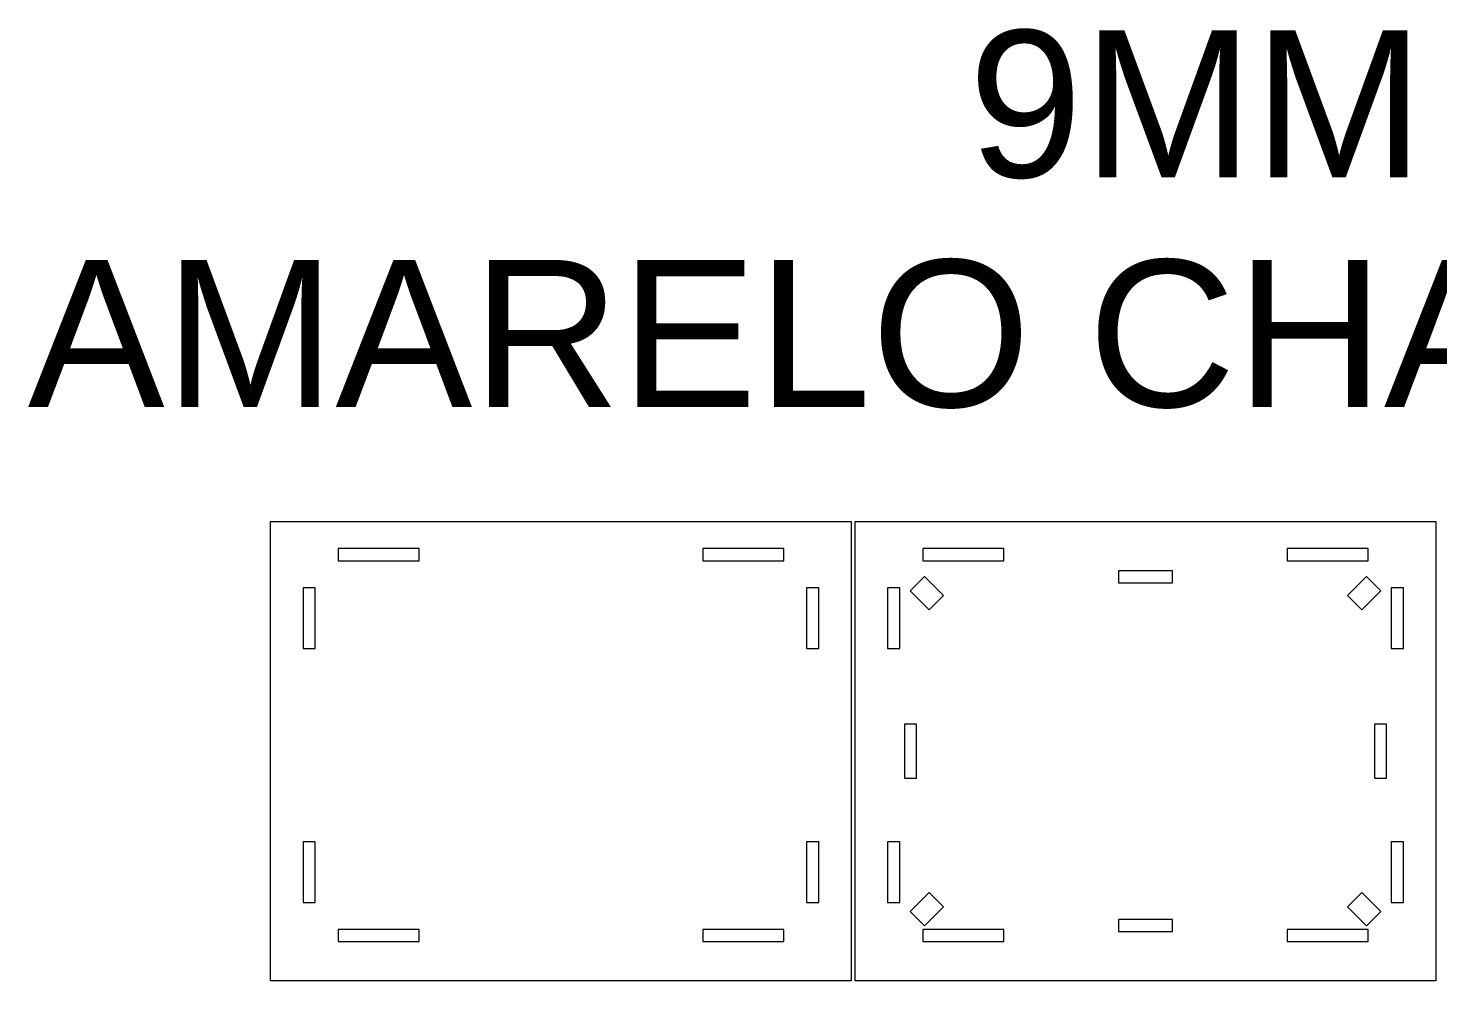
# Model space of a CAD drawing. Header units: millimetres. Extents: x -1821 to 1822, y -775 to 777.
# Drawn here: x -1821 to -777, y 72 to 777 of the extents above; entities that cross this region are included whole.
import ezdxf

# ---------------------------------------------------------------- set-up
doc = ezdxf.new("R2010")
doc.units = ezdxf.units.MM
doc.header["$MEASUREMENT"] = 0
doc.layers.add('Layer 1', color=7, linetype='Continuous')
doc.styles.add('0', font='arial.ttf', dxfattribs={"height": 1})

msp = doc.modelspace()

# ---------------------------------------------------------------- linework, layer by layer
at = {"layer": 'Layer 1', "color": 250, "lineweight": 20}
for points in [[(-1211.5913, 71.695), (-1211.5913, 71.695), (-1211.5913, 411.695), (-1211.5913, 411.695), (-1211.5913, 411.695), (-1211.5913, 411.695), (-1641.5913, 411.695), (-1641.5913, 411.695), (-1641.5913, 411.695), (-1641.5913, 411.695), (-1641.5913, 71.695), (-1641.5913, 71.695), (-1641.5913, 71.695), (-1641.5913, 71.695), (-1211.5913, 71.695), (-1211.5913, 71.695)], [(-778.5913, 71.695), (-778.5913, 71.695), (-778.5913, 411.695), (-778.5913, 411.695), (-778.5913, 411.695), (-778.5913, 411.695), (-1208.5913, 411.695), (-1208.5913, 411.695), (-1208.5913, 411.695), (-1208.5913, 411.695), (-1208.5913, 71.695), (-1208.5913, 71.695), (-1208.5913, 71.695), (-1208.5913, 71.695), (-778.5913, 71.695), (-778.5913, 71.695)], [(-1531.5913, 382.695), (-1531.5913, 382.695), (-1591.5913, 382.695), (-1591.5913, 382.695), (-1591.5913, 382.695), (-1591.5913, 382.695), (-1591.5913, 391.695), (-1591.5913, 391.695), (-1591.5913, 391.695), (-1591.5913, 391.695), (-1531.5913, 391.695), (-1531.5913, 391.695), (-1531.5913, 391.695), (-1531.5913, 391.695), (-1531.5913, 382.695), (-1531.5913, 382.695)], [(-1261.5913, 382.695), (-1261.5913, 382.695), (-1321.5913, 382.695), (-1321.5913, 382.695), (-1321.5913, 382.695), (-1321.5913, 382.695), (-1321.5913, 391.695), (-1321.5913, 391.695), (-1321.5913, 391.695), (-1321.5913, 391.695), (-1261.5913, 391.695), (-1261.5913, 391.695), (-1261.5913, 391.695), (-1261.5913, 391.695), (-1261.5913, 382.695), (-1261.5913, 382.695)], [(-1098.5913, 382.695), (-1098.5913, 382.695), (-1158.5913, 382.695), (-1158.5913, 382.695), (-1158.5913, 382.695), (-1158.5913, 382.695), (-1158.5913, 391.695), (-1158.5913, 391.695), (-1158.5913, 391.695), (-1158.5913, 391.695), (-1098.5913, 391.695), (-1098.5913, 391.695), (-1098.5913, 391.695), (-1098.5913, 391.695), (-1098.5913, 382.695), (-1098.5913, 382.695)], [(-828.5913, 382.695), (-828.5913, 382.695), (-888.5913, 382.695), (-888.5913, 382.695), (-888.5913, 382.695), (-888.5913, 382.695), (-888.5913, 391.695), (-888.5913, 391.695), (-888.5913, 391.695), (-888.5913, 391.695), (-828.5913, 391.695), (-828.5913, 391.695), (-828.5913, 391.695), (-828.5913, 391.695), (-828.5913, 382.695), (-828.5913, 382.695)], [(-1143.1839, 356.8942), (-1143.1839, 356.8942), (-1153.7905, 346.2876), (-1153.7905, 346.2876), (-1153.7905, 346.2876), (-1153.7905, 346.2876), (-1167.9327, 360.4298), (-1167.9327, 360.4298), (-1167.9327, 360.4298), (-1167.9327, 360.4298), (-1157.3261, 371.0364), (-1157.3261, 371.0364), (-1157.3261, 371.0364), (-1157.3261, 371.0364), (-1143.1839, 356.8942), (-1143.1839, 356.8942)], [(-973.5913, 375.2876), (-973.5913, 375.2876), (-973.5913, 366.2876), (-973.5913, 366.2876), (-973.5913, 366.2876), (-973.5913, 366.2876), (-1013.5913, 366.2876), (-1013.5913, 366.2876), (-1013.5913, 366.2876), (-1013.5913, 366.2876), (-1013.5913, 375.2876), (-1013.5913, 375.2876), (-1013.5913, 375.2876), (-1013.5913, 375.2876), (-973.5913, 375.2876), (-973.5913, 375.2876)], [(-819.2499, 360.4298), (-819.2499, 360.4298), (-833.3921, 346.2876), (-833.3921, 346.2876), (-833.3921, 346.2876), (-833.3921, 346.2876), (-843.9987, 356.8942), (-843.9987, 356.8942), (-843.9987, 356.8942), (-843.9987, 356.8942), (-829.8565, 371.0364), (-829.8565, 371.0364), (-829.8565, 371.0364), (-829.8565, 371.0364), (-819.2499, 360.4298), (-819.2499, 360.4298)], [(-1608.5913, 362.695), (-1608.5913, 362.695), (-1608.5913, 317.695), (-1608.5913, 317.695), (-1608.5913, 317.695), (-1608.5913, 317.695), (-1617.5913, 317.695), (-1617.5913, 317.695), (-1617.5913, 317.695), (-1617.5913, 317.695), (-1617.5913, 362.695), (-1617.5913, 362.695), (-1617.5913, 362.695), (-1617.5913, 362.695), (-1608.5913, 362.695), (-1608.5913, 362.695)], [(-1235.5913, 317.695), (-1235.5913, 317.695), (-1244.5913, 317.695), (-1244.5913, 317.695), (-1244.5913, 317.695), (-1244.5913, 317.695), (-1244.5913, 362.695), (-1244.5913, 362.695), (-1244.5913, 362.695), (-1244.5913, 362.695), (-1235.5913, 362.695), (-1235.5913, 362.695), (-1235.5913, 362.695), (-1235.5913, 362.695), (-1235.5913, 317.695), (-1235.5913, 317.695)], [(-1175.5913, 362.695), (-1175.5913, 362.695), (-1175.5913, 317.695), (-1175.5913, 317.695), (-1175.5913, 317.695), (-1175.5913, 317.695), (-1184.5913, 317.695), (-1184.5913, 317.695), (-1184.5913, 317.695), (-1184.5913, 317.695), (-1184.5913, 362.695), (-1184.5913, 362.695), (-1184.5913, 362.695), (-1184.5913, 362.695), (-1175.5913, 362.695), (-1175.5913, 362.695)], [(-802.5913, 317.695), (-802.5913, 317.695), (-811.5913, 317.695), (-811.5913, 317.695), (-811.5913, 317.695), (-811.5913, 317.695), (-811.5913, 362.695), (-811.5913, 362.695), (-811.5913, 362.695), (-811.5913, 362.695), (-802.5913, 362.695), (-802.5913, 362.695), (-802.5913, 362.695), (-802.5913, 362.695), (-802.5913, 317.695), (-802.5913, 317.695)], [(-1163.1839, 261.695), (-1163.1839, 261.695), (-1163.1839, 221.695), (-1163.1839, 221.695), (-1163.1839, 221.695), (-1163.1839, 221.695), (-1172.1839, 221.695), (-1172.1839, 221.695), (-1172.1839, 221.695), (-1172.1839, 221.695), (-1172.1839, 261.695), (-1172.1839, 261.695), (-1172.1839, 261.695), (-1172.1839, 261.695), (-1163.1839, 261.695), (-1163.1839, 261.695)], [(-823.9987, 221.695), (-823.9987, 221.695), (-823.9987, 261.695), (-823.9987, 261.695), (-823.9987, 261.695), (-823.9987, 261.695), (-814.9987, 261.695), (-814.9987, 261.695), (-814.9987, 261.695), (-814.9987, 261.695), (-814.9987, 221.695), (-814.9987, 221.695), (-814.9987, 221.695), (-814.9987, 221.695), (-823.9987, 221.695), (-823.9987, 221.695)], [(-1608.5913, 174.695), (-1608.5913, 174.695), (-1608.5913, 129.695), (-1608.5913, 129.695), (-1608.5913, 129.695), (-1608.5913, 129.695), (-1617.5913, 129.695), (-1617.5913, 129.695), (-1617.5913, 129.695), (-1617.5913, 129.695), (-1617.5913, 174.695), (-1617.5913, 174.695), (-1617.5913, 174.695), (-1617.5913, 174.695), (-1608.5913, 174.695), (-1608.5913, 174.695)], [(-1244.5913, 129.695), (-1244.5913, 129.695), (-1244.5913, 174.695), (-1244.5913, 174.695), (-1244.5913, 174.695), (-1244.5913, 174.695), (-1235.5913, 174.695), (-1235.5913, 174.695), (-1235.5913, 174.695), (-1235.5913, 174.695), (-1235.5913, 129.695), (-1235.5913, 129.695), (-1235.5913, 129.695), (-1235.5913, 129.695), (-1244.5913, 129.695), (-1244.5913, 129.695)], [(-1175.5913, 174.695), (-1175.5913, 174.695), (-1175.5913, 129.695), (-1175.5913, 129.695), (-1175.5913, 129.695), (-1175.5913, 129.695), (-1184.5913, 129.695), (-1184.5913, 129.695), (-1184.5913, 129.695), (-1184.5913, 129.695), (-1184.5913, 174.695), (-1184.5913, 174.695), (-1184.5913, 174.695), (-1184.5913, 174.695), (-1175.5913, 174.695), (-1175.5913, 174.695)], [(-811.5913, 129.695), (-811.5913, 129.695), (-811.5913, 174.695), (-811.5913, 174.695), (-811.5913, 174.695), (-811.5913, 174.695), (-802.5913, 174.695), (-802.5913, 174.695), (-802.5913, 174.695), (-802.5913, 174.695), (-802.5913, 129.695), (-802.5913, 129.695), (-802.5913, 129.695), (-802.5913, 129.695), (-811.5913, 129.695), (-811.5913, 129.695)], [(-1153.7905, 137.1024), (-1153.7905, 137.1024), (-1143.1839, 126.4958), (-1143.1839, 126.4958), (-1143.1839, 126.4958), (-1143.1839, 126.4958), (-1157.3261, 112.3536), (-1157.3261, 112.3536), (-1157.3261, 112.3536), (-1157.3261, 112.3536), (-1167.9327, 122.9602), (-1167.9327, 122.9602), (-1167.9327, 122.9602), (-1167.9327, 122.9602), (-1153.7905, 137.1024), (-1153.7905, 137.1024)], [(-843.9987, 126.4958), (-843.9987, 126.4958), (-833.3921, 137.1024), (-833.3921, 137.1024), (-833.3921, 137.1024), (-833.3921, 137.1024), (-819.2499, 122.9602), (-819.2499, 122.9602), (-819.2499, 122.9602), (-819.2499, 122.9602), (-829.8565, 112.3536), (-829.8565, 112.3536), (-829.8565, 112.3536), (-829.8565, 112.3536), (-843.9987, 126.4958), (-843.9987, 126.4958)], [(-1013.5913, 117.1024), (-1013.5913, 117.1024), (-973.5913, 117.1024), (-973.5913, 117.1024), (-973.5913, 117.1024), (-973.5913, 117.1024), (-973.5913, 108.1024), (-973.5913, 108.1024), (-973.5913, 108.1024), (-973.5913, 108.1024), (-1013.5913, 108.1024), (-1013.5913, 108.1024), (-1013.5913, 108.1024), (-1013.5913, 108.1024), (-1013.5913, 117.1024), (-1013.5913, 117.1024)], [(-1591.5913, 109.695), (-1591.5913, 109.695), (-1531.5913, 109.695), (-1531.5913, 109.695), (-1531.5913, 109.695), (-1531.5913, 109.695), (-1531.5913, 100.695), (-1531.5913, 100.695), (-1531.5913, 100.695), (-1531.5913, 100.695), (-1591.5913, 100.695), (-1591.5913, 100.695), (-1591.5913, 100.695), (-1591.5913, 100.695), (-1591.5913, 109.695), (-1591.5913, 109.695)], [(-1321.5913, 109.695), (-1321.5913, 109.695), (-1261.5913, 109.695), (-1261.5913, 109.695), (-1261.5913, 109.695), (-1261.5913, 109.695), (-1261.5913, 100.695), (-1261.5913, 100.695), (-1261.5913, 100.695), (-1261.5913, 100.695), (-1321.5913, 100.695), (-1321.5913, 100.695), (-1321.5913, 100.695), (-1321.5913, 100.695), (-1321.5913, 109.695), (-1321.5913, 109.695)], [(-1158.5913, 109.695), (-1158.5913, 109.695), (-1098.5913, 109.695), (-1098.5913, 109.695), (-1098.5913, 109.695), (-1098.5913, 109.695), (-1098.5913, 100.695), (-1098.5913, 100.695), (-1098.5913, 100.695), (-1098.5913, 100.695), (-1158.5913, 100.695), (-1158.5913, 100.695), (-1158.5913, 100.695), (-1158.5913, 100.695), (-1158.5913, 109.695), (-1158.5913, 109.695)], [(-888.5913, 109.695), (-888.5913, 109.695), (-828.5913, 109.695), (-828.5913, 109.695), (-828.5913, 109.695), (-828.5913, 109.695), (-828.5913, 100.695), (-828.5913, 100.695), (-828.5913, 100.695), (-828.5913, 100.695), (-888.5913, 100.695), (-888.5913, 100.695), (-888.5913, 100.695), (-888.5913, 100.695), (-888.5913, 109.695), (-888.5913, 109.695)]]:
    msp.add_open_spline(points, degree=3, knots=[0, 0, 0, 0, 0.2, 0.2, 0.2, 0.2, 0.4, 0.4, 0.4, 0.4, 0.6, 0.6, 0.6, 0.6, 1, 1, 1, 1], dxfattribs=at)

# ---------------------------------------------------------------- texts
at = {"layer": 'Layer 1', "color": 250, "style": '0'}
for s, p in [('9MM', (-1124.7526, 666.6987)), ('AMARELO CHANFRAR 45°', (-1821.4666, 496.6858))]:
    msp.add_text(s, height=108.75744, dxfattribs=at).set_placement(p)

doc.saveas('drawing.dxf')
